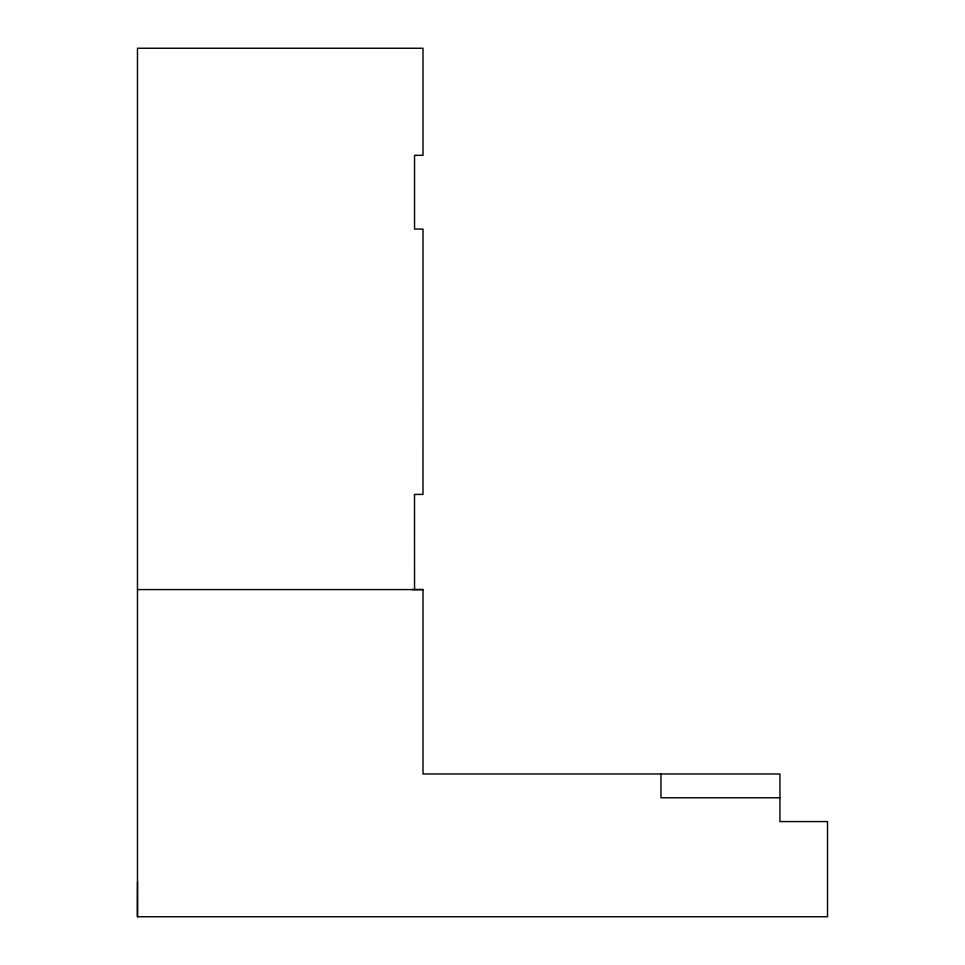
<?xml version="1.0" encoding="UTF-8"?>
<svg xmlns="http://www.w3.org/2000/svg" width="965" height="965" viewBox="0 0 965 965"><rect width="100%" height="100%" fill="white"/><g stroke="black" fill="none" stroke-linecap="round" stroke-linejoin="round"><path stroke-width="1.45" d="M137.476 589.579L423.008 589.579L423.008 773.978L779.937 773.978L779.937 821.577L827.524 821.577L827.524 916.75L137.476 916.75L137.513 882.179M412.151 589.579L423.008 589.579M779.937 797.778L660.965 797.778L660.965 773.978M414.54 589.615L414.504 494.43L422.984 494.394L423.008 229.091L414.54 229.091L414.54 155.329L423.008 155.329L423.008 48.25L137.476 48.25L137.476 916.75"/></g></svg>
